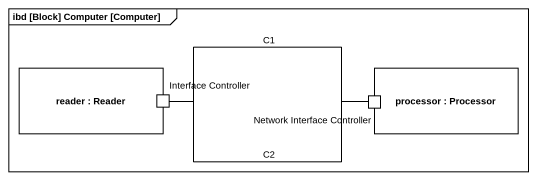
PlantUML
@startuml
mainframe ibd [Block] Computer [Computer]
rectangle "reader : Reader" as reader {
  port "Interface Controller" as Interface_Controller
}
rectangle "processor : Processor" as processor {
  port "Network Interface Controller" as Network_Interface_Controller
}
Interface_Controller -right- Network_Interface_Controller : C1
Interface_Controller -right- Network_Interface_Controller : C2
@enduml
